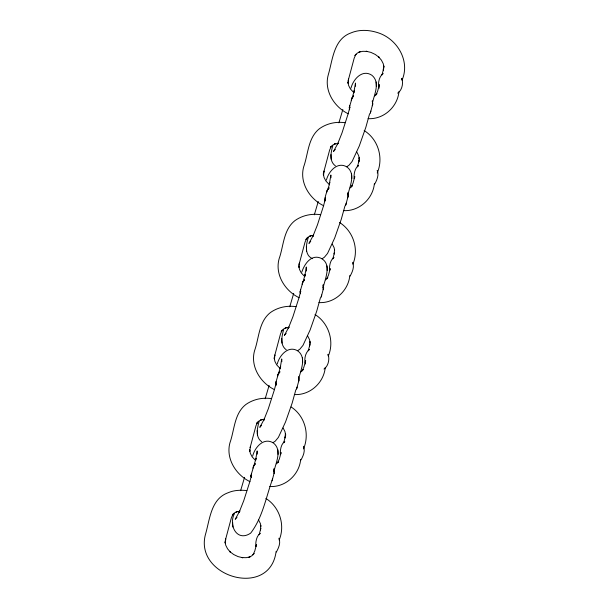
<?xml version="1.0" encoding="UTF-8"?>
<svg xmlns="http://www.w3.org/2000/svg" width="609" height="609" viewBox="0 0 609 609"><rect width="100%" height="100%" fill="white"/><g stroke="black" fill="none" stroke-linecap="round" stroke-linejoin="round"><path stroke-width="0.91" d="M250.299 446.922L249.873 451.277L249.576 449.708L250.337 453.355L252.156 456.895L255.719 460.64M260.835 525.59L260.408 529.937L260.835 528.308L259.114 534.748L260.21 533.332C256.359 536.133 255.506 542.063 255.803 546.509M334.554 249.69L334.128 254.044L334.554 252.408L332.834 258.848L333.93 257.432C330.078 260.233 329.225 266.163 329.522 270.617M272.566 478.971C266.034 497.02 262.669 517.536 250.664 533.134C236.97 542.429 228.131 525.087 234.556 513.433M261.71 441.784C255.141 437.117 257.257 428.005 259.129 421.466M286.283 349.817C279.714 345.151 281.83 336.046 283.703 329.499M312.463 258.68C304.256 255.057 306.068 244.422 308.276 237.533M252.689 455.989C254.882 447.158 264.055 436.767 273.57 443.108C282.546 450.538 275.534 463 273.829 472.173L273.989 468.74L274.484 471.785L272.071 480.79M335.43 165.892C328.868 161.195 330.984 152.09 332.849 145.574M277.262 364.022C279.455 355.192 288.628 344.801 298.144 351.142C306.906 358.313 300.404 370.409 298.638 379.338M301.836 272.056C304.31 264.336 310.864 254.395 320.304 257.95C332.514 263.438 325.069 278.762 322.976 288.24L323.135 284.814L323.63 287.859L321.217 296.857L320.364 298.014L316.733 311.123L310.126 329.949L302.97 345.402L299.811 349.208L297.565 350.7M326.409 180.089C328.601 171.266 337.774 160.867 347.29 167.216C356.052 174.387 349.551 186.476 347.785 195.405M350.982 88.13C353.174 79.299 362.347 68.908 371.863 75.25C380.625 82.421 374.124 94.509 372.358 103.446M256.077 546.166L256.503 544.515L254.783 550.955L253.032 554.784L254.098 553.429L251.837 555.796L248.807 557.433L250.063 556.816L246.226 557.677L242.055 557.593L242.747 557.73L238.096 556.611L233.704 554.533L229.867 551.64L230.331 552.051L227.583 548.854L225.764 545.321L225.003 541.675L225.3 543.236L225.726 538.889L225.3 540.518L231.351 517.871L233.102 514.042M280.65 454.2L281.076 452.548L279.356 458.988L277.605 462.817L278.671 461.47L276.41 463.83M305.223 362.241L305.649 360.581L303.929 367.021L302.178 370.851L303.244 369.503L300.983 371.863M329.796 270.274L330.223 268.622L328.502 275.062L326.751 278.884L327.817 277.537L325.556 279.896M354.369 178.308L354.796 176.656L353.075 183.096L351.324 186.925L352.39 185.57L350.129 187.93M378.943 86.341L379.369 84.689L377.649 91.129L375.898 94.958L376.963 93.611L374.702 95.971M250.116 447.653L255.925 425.904L257.676 422.075L256.61 423.43L258.871 421.07L261.9 419.426L260.644 420.05L264.481 419.182M240.616 490.694L244.544 477.365M265.189 398.728L269.117 385.398M289.762 306.761L293.69 293.431M314.335 214.802L318.263 201.472M338.909 122.835L342.837 109.506M251.243 477.258L250.999 475.317L256.084 458.28L255.62 460.061L257.158 450.919L257.303 454.162M275.816 385.291L275.572 383.35L280.658 366.313L280.193 368.095L281.731 358.952L281.845 361.67M300.389 293.325L300.146 291.384L305.231 274.347L304.766 276.136L306.304 266.986L306.479 271.081M324.879 200.711C324.825 194.271 328.769 188.661 329.804 182.38L329.34 184.169L330.877 175.019L330.991 177.744M349.536 109.399L349.292 107.458L354.377 90.414L353.913 92.203L355.45 83.06L355.595 86.295M272.992 442.667L275.238 441.175L278.397 437.369L285.552 421.915L292.16 403.089L295.791 389.981L296.644 388.824L299.057 379.818L298.562 376.781L298.829 378.554M322.138 258.734L324.384 257.242L327.543 253.435L334.699 237.982L341.306 219.164L344.938 206.048L345.79 204.89L348.203 195.892L347.709 192.847L347.975 194.621M346.711 166.767L348.957 165.275L352.116 161.469L359.272 146.015L365.88 127.197L369.511 114.081L370.363 112.924L372.777 103.926L372.282 100.881L372.548 102.662M276.105 551.457C270.084 598.99 194.164 576.989 205.416 534.611C209.846 519.644 210.744 498.809 228.246 492.689C234.054 490.154 240.601 489.91 246.828 490.58M279.166 540.023C285.454 525.11 279.554 507 265.874 498.428M300.679 459.49C299.217 474.883 285.256 487.444 269.772 486.515M303.518 448.886C309.867 434.08 304.789 415.802 291.14 406.979M325.252 367.524C323.79 382.916 309.829 395.477 294.345 394.556M349.825 275.557C348.363 290.95 334.402 303.518 318.918 302.589M352.885 264.131C359.173 249.218 353.273 231.108 339.594 222.529M374.398 183.591C372.936 198.983 358.975 211.551 343.491 210.623M377.237 172.994C383.761 157.883 378.189 139.309 364.167 130.562M398.971 91.632C397.51 107.024 383.548 119.585 368.064 118.656M335.3 149.403L333.519 151.435L338.033 143.138L337.371 144.607L342.022 132.891L348.043 114.096L349.909 107.146L349.475 108.798L349.779 105.639M351.21 100.272L351.697 98.452L353.608 95.956L351.697 98.452M310.727 241.362L308.946 243.394L313.46 235.104L312.798 236.574L317.449 224.858L323.47 206.063L325.335 199.105L324.901 200.764L325.206 197.605M326.637 192.238L327.124 190.419L329.035 187.922L327.124 190.419M286.154 333.329L284.373 335.361L288.887 327.071L288.224 328.54L292.876 316.825L298.897 298.029L300.762 291.072L300.328 292.723L300.633 289.572M302.064 284.205L302.551 282.386L304.462 279.889L302.551 282.386M277.491 376.164L277.978 374.352L279.889 371.855L277.978 374.352M261.581 425.295L259.799 427.328L264.314 419.038L263.651 420.499L268.303 408.784L274.324 389.996L276.189 383.038L275.755 384.69L276.06 381.538M237.008 517.262L235.226 519.294L239.74 511.004L239.078 512.466L243.729 500.75L249.751 481.963L251.616 475.005L251.182 476.657L251.487 473.498M252.918 468.131L253.405 466.319L255.316 463.814L253.405 466.319M370.363 112.924L370.858 111.112M372.282 105.745L372.777 103.926M345.79 204.89L346.285 203.079M347.709 197.704L348.203 195.892M321.217 296.857L321.712 295.038M323.135 289.671L323.63 287.859M296.644 388.824L297.139 387.004M298.562 381.637L299.057 379.818M273.989 473.604L274.484 471.785M306.822 238.149L305.071 241.979L299.019 264.626L299.445 262.989L299.019 267.343L298.722 265.783L299.483 269.422L301.303 272.961L304.865 276.707M374.642 184.162C376.834 180.317 379.308 174.783 377.169 170.398M350.068 276.121C352.261 272.284 354.735 266.75 352.596 262.357M300.922 460.054C303.115 456.21 305.589 450.683 303.449 446.29M276.349 552.02C278.541 548.176 281.015 542.642 278.876 538.257M305.756 239.497L308.017 237.137L311.047 235.493L309.791 236.117L313.627 235.249M232.6 514.803L234.298 513.029L237.327 511.393L236.071 512.009L239.908 511.149M397.7 93.162C402.024 90.315 403.653 83.136 401.742 78.432L402.016 80.205C410.481 60.991 397.197 38.877 378.067 32.772C369.389 29.91 359.645 29.27 351.111 32.863C333.61 38.984 332.712 59.819 328.281 74.785C323.821 90.49 334.174 107.032 348.264 113.784M323.98 369.054C328.304 366.207 329.933 359.036 328.023 354.324L328.297 356.098C334.615 341.192 328.693 323.075 315.02 314.495M338.201 143.29L334.364 144.15L335.62 143.534L332.59 145.17L330.329 147.53L331.395 146.183L329.644 150.012L323.592 172.659L324.018 171.022L323.592 175.377L323.295 173.816L324.057 177.455L325.876 180.995L329.439 184.74M289.054 327.216L285.218 328.084L286.474 327.459L283.444 329.104L281.183 331.463L282.249 330.116L280.498 333.938L274.446 356.592L274.872 354.956L274.446 359.31L274.149 357.749L274.91 361.388L276.73 364.928L280.292 368.673M345.12 122.721C336.221 121.435 327.018 123.353 319.618 128.575C307.933 137.642 308.253 153.94 303.708 166.752C299.247 182.456 309.6 198.998 323.691 205.743M320.547 214.688C311.648 213.401 302.445 215.32 295.045 220.542C283.36 229.601 283.68 245.907 279.135 258.718C274.674 274.415 285.027 290.957 299.118 297.71M295.974 306.647C287.075 305.368 277.871 307.286 270.472 312.508C258.787 321.567 259.107 337.873 254.562 350.685C250.101 366.382 260.454 382.924 274.545 389.676M271.401 398.613C262.502 397.327 253.298 399.253 245.899 404.475C234.214 413.534 234.534 429.84 229.989 442.652C225.528 458.349 235.881 474.891 249.972 481.643M354.012 92.781L350.449 89.028L348.63 85.496L347.868 81.85L348.165 83.41L348.592 79.063L348.165 80.692L354.217 58.045L355.968 54.216L354.902 55.571L357.163 53.204L360.193 51.567L358.937 52.184L362.774 51.323L366.945 51.407L366.253 51.27L370.904 52.389L375.296 54.467L379.133 57.36L378.669 56.949L381.417 60.146L383.236 63.679L383.997 67.325L383.7 65.764L383.274 70.111L383.7 68.482L381.98 74.922L383.076 73.506C379.118 76.673 377.542 83.364 379.209 88.122M356.844 152.105L358.663 155.645L359.424 159.292L359.127 157.723L358.701 162.078L359.127 160.441L357.407 166.881L358.503 165.465C354.651 168.267 353.799 174.197 354.095 178.65M332.27 244.072L334.09 247.612L334.661 250.345M307.697 336.039L309.517 339.578L310.278 343.217L309.981 341.657L309.555 346.011L309.981 344.374L308.261 350.814L309.357 349.399C305.398 352.565 303.822 359.257 305.49 364.015M283.124 428.005L284.943 431.545L285.705 435.184L285.408 433.623L284.982 437.978L285.408 436.341L283.687 442.781L284.784 441.365C280.932 444.167 280.079 450.097 280.376 454.55M258.551 519.972L260.37 523.504L260.941 526.237M349.292 107.458L349.635 109.795M324.719 199.425L324.947 200.978M300.146 291.384L300.488 293.721M275.572 383.35L275.915 385.687M250.999 475.317L251.228 476.877M376.339 86.562L376.141 81.941M351.766 178.528L351.568 173.908M330.953 154.579L331.151 159.2M326.995 265.874L327.094 267.937M327.109 268.592L327.193 270.495M306.38 246.546L306.464 248.442M306.479 249.096L306.578 251.159M302.62 362.454L302.422 357.841M281.807 338.505L281.891 340.408M281.906 341.063L282.005 343.126M278.047 454.421L277.849 449.8M257.234 430.472L257.318 432.367M257.333 433.029L257.432 435.092M232.661 522.438L232.859 527.059"/></g></svg>
